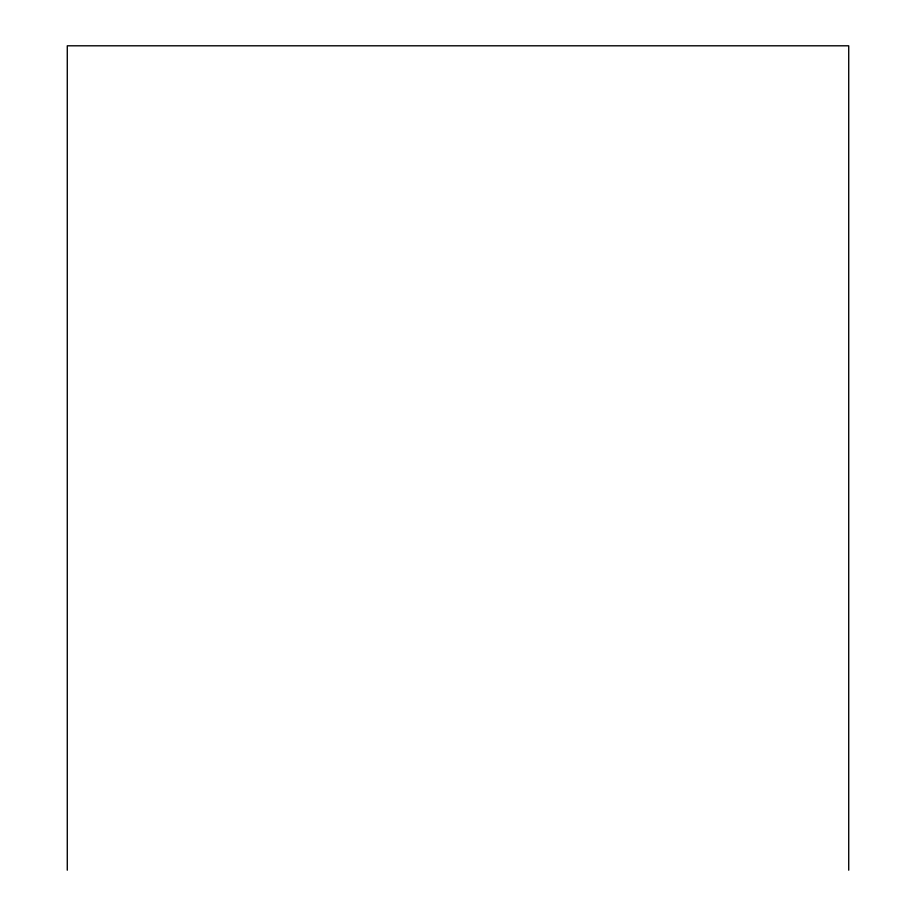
<?xml version="1.0" encoding="UTF-8"?>
<svg xmlns="http://www.w3.org/2000/svg" width="916" height="916" viewBox="0 0 916 916"><rect width="100%" height="100%" fill="white"/><g stroke="black" fill="none" stroke-linecap="round" stroke-linejoin="round"><path stroke-width="1.37" d="M848.72 870.2L848.72 45.8L67.28 45.8L67.28 870.2"/></g></svg>
